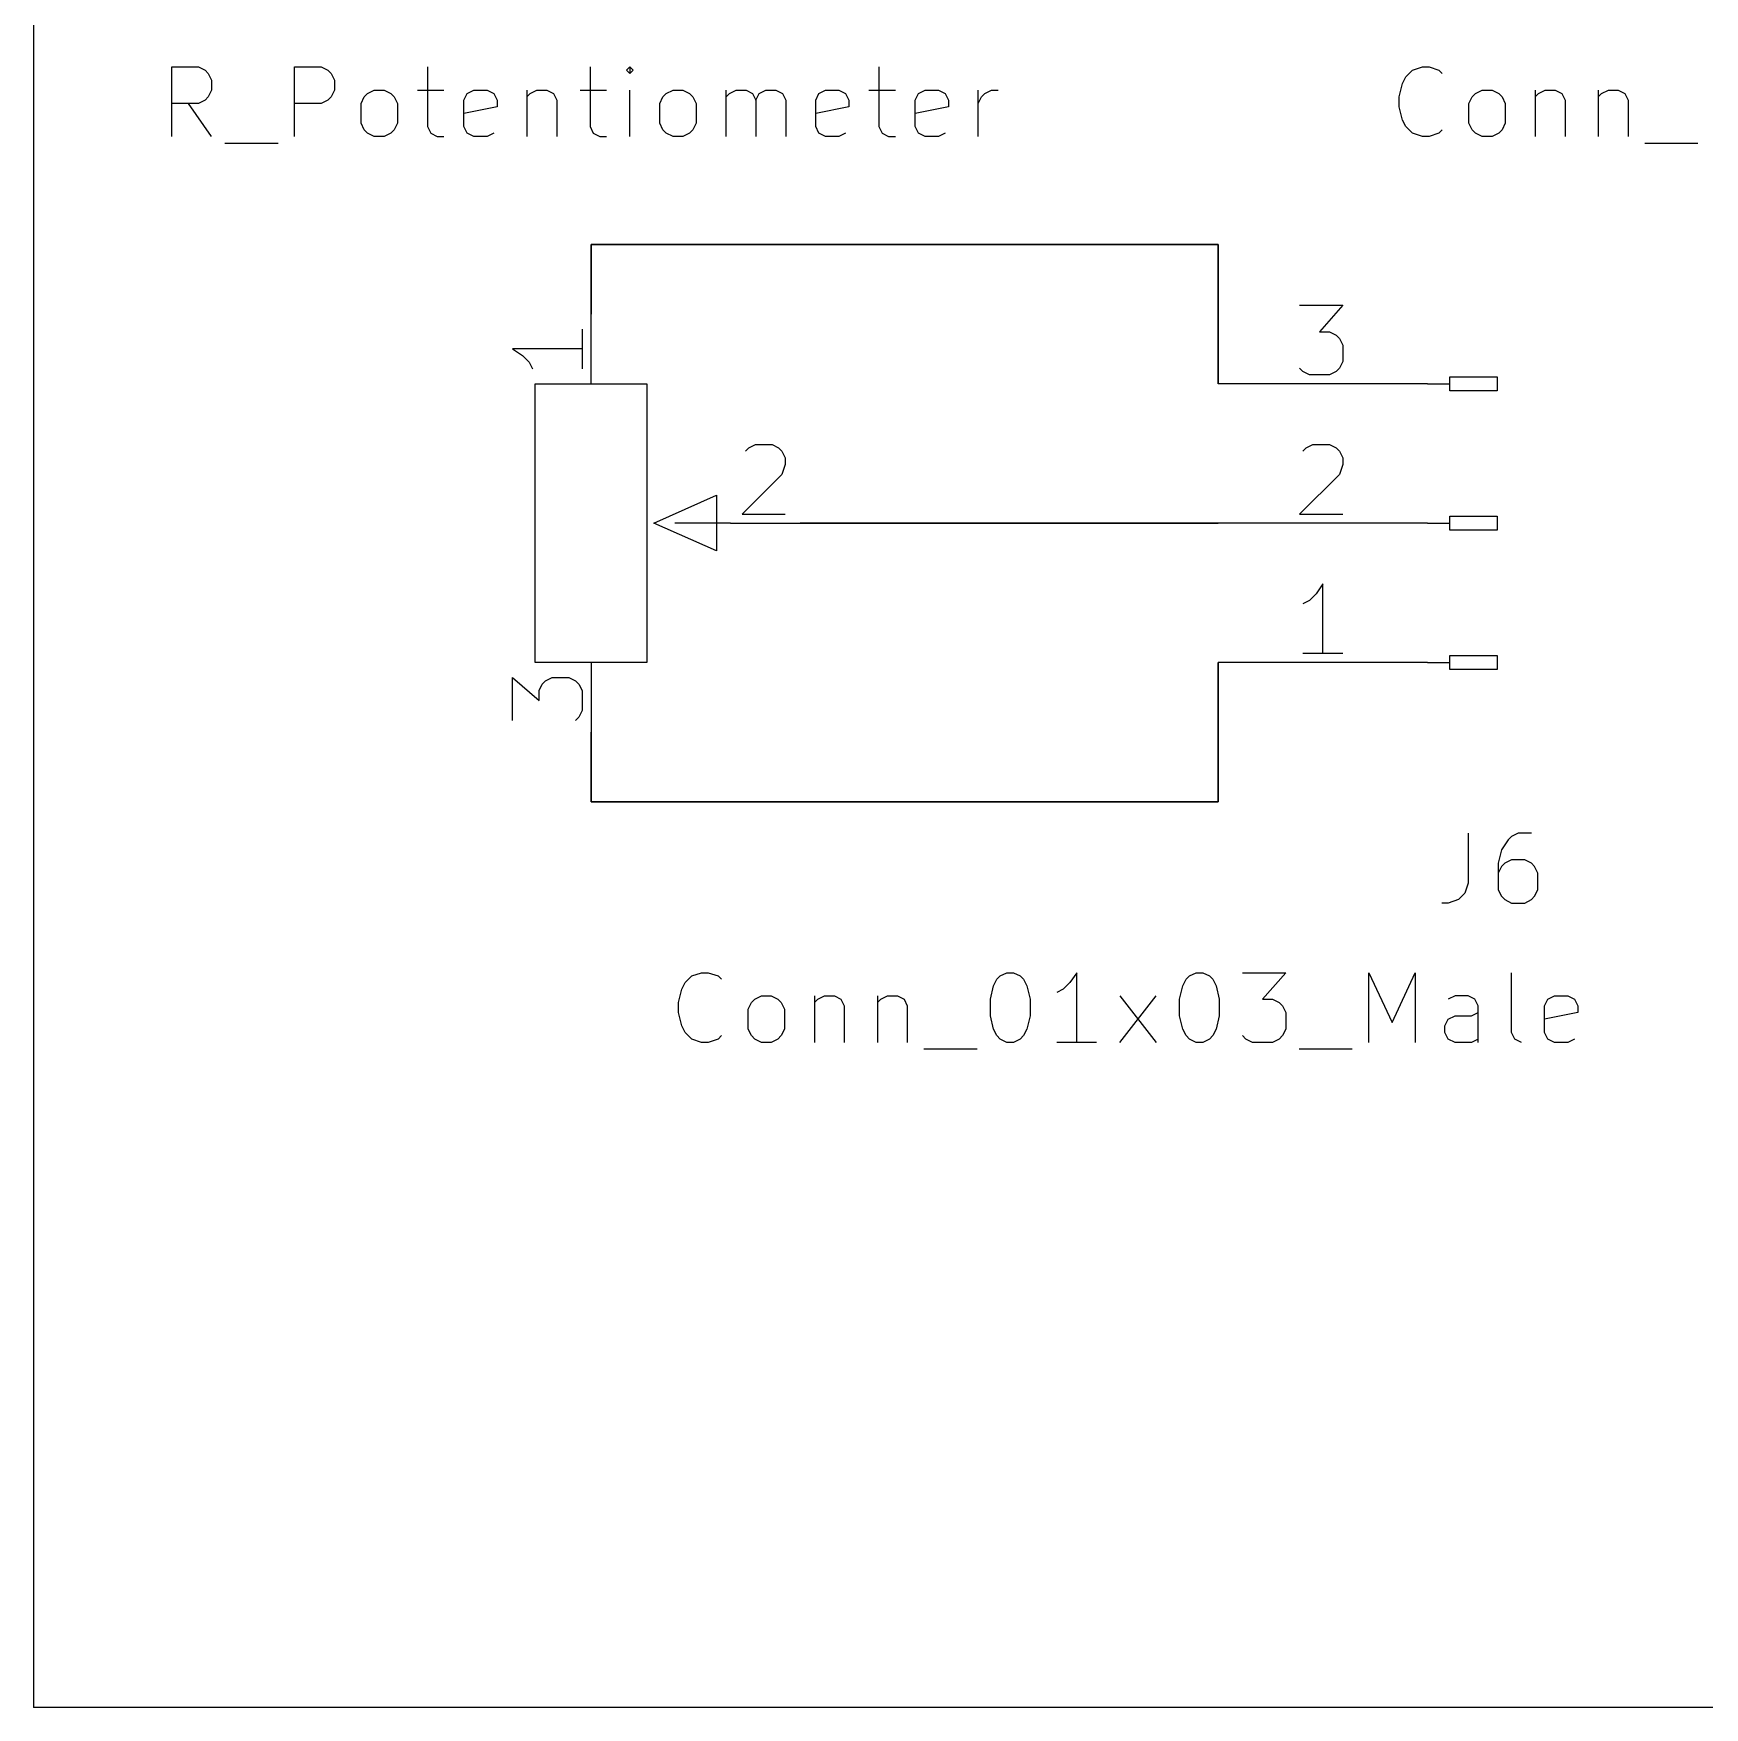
# Model space of a CAD drawing. Extents: x -4.8 to 16.7, y -9.4 to 5.7.
# Drawn here: x -4.756 to -2.059, y -7.928 to -5.225 of the extents above; entities that cross this region are included whole.
import ezdxf

# ---------------------------------------------------------------- set-up
doc = ezdxf.new("R2010")
doc.units = 0
doc.header["$MEASUREMENT"] = 0
for name, color, linetype in [('BLUE3', 171, 'CONTINUOUS'), ('CYAN2', 4, 'CONTINUOUS'), ('RED2', 1, 'CONTINUOUS'), ('RED3', 11, 'CONTINUOUS')]:
    doc.layers.add(name, color=color, linetype=linetype)
doc.layers.add('GREEN3', color=91, linetype='CONTINUOUS', lineweight=30)

msp = doc.modelspace()

# ---------------------------------------------------------------- linework, layer by layer
at = {"layer": 'BLUE3'}
for p in [(-4.7563, -2.5285), (0.5312, -7.9285)]:
    msp.add_line(p, (-4.7563, -7.9285), dxfattribs=at)
at = {"layer": 'CYAN2', "linetype": 'Continuous'}
for p, q in [((-4.5329, -5.3919), (-4.5329, -5.2794)), ((-4.5329, -5.2794), (-4.4901, -5.2794)), ((-4.5329, -5.3919), (-4.5329, -5.2794)), ((-4.5329, -5.2794), (-4.4901, -5.2794)), ((-4.4901, -5.2794), (-4.4793, -5.2847)), ((-4.4901, -5.2794), (-4.4793, -5.2847)), ((-4.4793, -5.2847), (-4.4741, -5.2901)), ((-4.4793, -5.2847), (-4.4741, -5.2901)), ((-4.4741, -5.2901), (-4.4687, -5.3008)), ((-4.4741, -5.2901), (-4.4687, -5.3008)), ((-4.3349, -5.3919), (-4.3349, -5.2794)), ((-4.3349, -5.2794), (-4.2919, -5.2794)), ((-4.3349, -5.3919), (-4.3349, -5.2794)), ((-4.3349, -5.2794), (-4.2919, -5.2794)), ((-4.2919, -5.2794), (-4.2811, -5.2847)), ((-4.2919, -5.2794), (-4.2811, -5.2847)), ((-4.2811, -5.2847), (-4.2759, -5.2901)), ((-4.2811, -5.2847), (-4.2759, -5.2901)), ((-4.2759, -5.2901), (-4.2705, -5.3008)), ((-4.2759, -5.2901), (-4.2705, -5.3008)), ((-4.1204, -5.2794), (-4.1204, -5.3758)), ((-4.1204, -5.2794), (-4.1204, -5.3758)), ((-3.8579, -5.2794), (-3.8579, -5.3758)), ((-3.8579, -5.2794), (-3.8579, -5.3758)), ((-3.7937, -5.2794), (-3.7991, -5.2847)), ((-3.7937, -5.2794), (-3.7991, -5.2847)), ((-3.7991, -5.2847), (-3.7937, -5.2901)), ((-3.7991, -5.2847), (-3.7937, -5.2901)), ((-3.7883, -5.2847), (-3.7937, -5.2794)), ((-3.7937, -5.2794), (-3.7937, -5.2901)), ((-3.7883, -5.2847), (-3.7937, -5.2794)), ((-3.7937, -5.2794), (-3.7937, -5.2901)), ((-3.7937, -5.2901), (-3.7883, -5.2847)), ((-3.7937, -5.2901), (-3.7883, -5.2847)), ((-3.3919, -5.2794), (-3.3919, -5.3758)), ((-3.3919, -5.2794), (-3.3919, -5.3758)), ((-2.5466, -5.3061), (-2.5412, -5.2954)), ((-2.5466, -5.3061), (-2.5412, -5.2954)), ((-2.5412, -5.2954), (-2.5304, -5.2847)), ((-2.5412, -5.2954), (-2.5304, -5.2847)), ((-2.5304, -5.2847), (-2.5144, -5.2794)), ((-2.5304, -5.2847), (-2.5144, -5.2794)), ((-2.5144, -5.2794), (-2.5036, -5.2794)), ((-2.5144, -5.2794), (-2.5036, -5.2794)), ((-2.5036, -5.2794), (-2.4876, -5.2847)), ((-2.5036, -5.2794), (-2.4876, -5.2847)), ((-2.4876, -5.2847), (-2.4822, -5.2901)), ((-2.4876, -5.2847), (-2.4822, -5.2901)), ((-4.4687, -5.3169), (-4.4741, -5.3276)), ((-4.4687, -5.3169), (-4.4741, -5.3276)), ((-4.4687, -5.3008), (-4.4687, -5.3169)), ((-4.4687, -5.3008), (-4.4687, -5.3169)), ((-4.2705, -5.3169), (-4.2759, -5.3276)), ((-4.2705, -5.3169), (-4.2759, -5.3276)), ((-4.2705, -5.3008), (-4.2705, -5.3169)), ((-4.2705, -5.3008), (-4.2705, -5.3169)), ((-4.2224, -5.3276), (-4.217, -5.3222)), ((-4.2224, -5.3276), (-4.217, -5.3222)), ((-4.217, -5.3222), (-4.2062, -5.3169)), ((-4.217, -5.3222), (-4.2062, -5.3169)), ((-4.2062, -5.3169), (-4.1902, -5.3169)), ((-4.2062, -5.3169), (-4.1902, -5.3169)), ((-4.1902, -5.3169), (-4.1794, -5.3222)), ((-4.1902, -5.3169), (-4.1794, -5.3222)), ((-4.1794, -5.3222), (-4.174, -5.3276)), ((-4.1794, -5.3222), (-4.174, -5.3276)), ((-4.1366, -5.3169), (-4.0937, -5.3169)), ((-4.1366, -5.3169), (-4.0937, -5.3169)), ((-4.0615, -5.3329), (-4.0561, -5.3222)), ((-4.0615, -5.3329), (-4.0561, -5.3222)), ((-4.0561, -5.3222), (-4.0455, -5.3169)), ((-4.0561, -5.3222), (-4.0455, -5.3169)), ((-4.0455, -5.3169), (-4.0241, -5.3169)), ((-4.0455, -5.3169), (-4.0241, -5.3169)), ((-4.0241, -5.3169), (-4.0133, -5.3222)), ((-4.0241, -5.3169), (-4.0133, -5.3222)), ((-4.0133, -5.3222), (-4.0079, -5.3329)), ((-4.0133, -5.3222), (-4.0079, -5.3329)), ((-3.9598, -5.3169), (-3.9598, -5.3919)), ((-3.9598, -5.3169), (-3.9598, -5.3919)), ((-3.9598, -5.3276), (-3.9544, -5.3222)), ((-3.9598, -5.3276), (-3.9544, -5.3222)), ((-3.9544, -5.3222), (-3.9436, -5.3169)), ((-3.9544, -5.3222), (-3.9436, -5.3169)), ((-3.9436, -5.3169), (-3.9276, -5.3169)), ((-3.9436, -5.3169), (-3.9276, -5.3169)), ((-3.9276, -5.3169), (-3.9168, -5.3222)), ((-3.9276, -5.3169), (-3.9168, -5.3222)), ((-3.9168, -5.3222), (-3.9116, -5.3329)), ((-3.9168, -5.3222), (-3.9116, -5.3329)), ((-3.8741, -5.3169), (-3.8311, -5.3169)), ((-3.8741, -5.3169), (-3.8311, -5.3169)), ((-3.7937, -5.3919), (-3.7937, -5.3169)), ((-3.7937, -5.3919), (-3.7937, -5.3169)), ((-3.7402, -5.3276), (-3.7348, -5.3222)), ((-3.7402, -5.3276), (-3.7348, -5.3222)), ((-3.7348, -5.3222), (-3.724, -5.3169)), ((-3.7348, -5.3222), (-3.724, -5.3169)), ((-3.724, -5.3169), (-3.708, -5.3169)), ((-3.724, -5.3169), (-3.708, -5.3169)), ((-3.708, -5.3169), (-3.6972, -5.3222)), ((-3.708, -5.3169), (-3.6972, -5.3222)), ((-3.6972, -5.3222), (-3.6918, -5.3276)), ((-3.6972, -5.3222), (-3.6918, -5.3276)), ((-3.6383, -5.3919), (-3.6383, -5.3169)), ((-3.6383, -5.3919), (-3.6383, -5.3169)), ((-3.6383, -5.3276), (-3.6329, -5.3222)), ((-3.6383, -5.3276), (-3.6329, -5.3222)), ((-3.6329, -5.3222), (-3.6223, -5.3169)), ((-3.6329, -5.3222), (-3.6223, -5.3169)), ((-3.6223, -5.3169), (-3.6061, -5.3169)), ((-3.6223, -5.3169), (-3.6061, -5.3169)), ((-3.6061, -5.3169), (-3.5955, -5.3222)), ((-3.6061, -5.3169), (-3.5955, -5.3222)), ((-3.5955, -5.3222), (-3.5901, -5.3329)), ((-3.5955, -5.3222), (-3.5901, -5.3329)), ((-3.5901, -5.3329), (-3.5847, -5.3222)), ((-3.5901, -5.3329), (-3.5847, -5.3222)), ((-3.5847, -5.3222), (-3.5741, -5.3169)), ((-3.5847, -5.3222), (-3.5741, -5.3169)), ((-3.5741, -5.3169), (-3.5579, -5.3169)), ((-3.5741, -5.3169), (-3.5579, -5.3169)), ((-3.5579, -5.3169), (-3.5474, -5.3222)), ((-3.5579, -5.3169), (-3.5474, -5.3222)), ((-3.5474, -5.3222), (-3.542, -5.3329)), ((-3.5474, -5.3222), (-3.542, -5.3329)), ((-3.4936, -5.3329), (-3.4884, -5.3222)), ((-3.4936, -5.3329), (-3.4884, -5.3222)), ((-3.4884, -5.3222), (-3.4776, -5.3169)), ((-3.4884, -5.3222), (-3.4776, -5.3169)), ((-3.4776, -5.3169), (-3.4562, -5.3169)), ((-3.4776, -5.3169), (-3.4562, -5.3169)), ((-3.4562, -5.3169), (-3.4454, -5.3222)), ((-3.4562, -5.3169), (-3.4454, -5.3222)), ((-3.4454, -5.3222), (-3.44, -5.3329)), ((-3.4454, -5.3222), (-3.44, -5.3329)), ((-3.4079, -5.3169), (-3.3651, -5.3169)), ((-3.4079, -5.3169), (-3.3651, -5.3169)), ((-3.3329, -5.3329), (-3.3275, -5.3222)), ((-3.3329, -5.3329), (-3.3275, -5.3222)), ((-3.3275, -5.3222), (-3.317, -5.3169)), ((-3.3275, -5.3222), (-3.317, -5.3169)), ((-3.317, -5.3169), (-3.2954, -5.3169)), ((-3.317, -5.3169), (-3.2954, -5.3169)), ((-3.2954, -5.3169), (-3.2848, -5.3222)), ((-3.2954, -5.3169), (-3.2848, -5.3222)), ((-3.2848, -5.3222), (-3.2794, -5.3329)), ((-3.2848, -5.3222), (-3.2794, -5.3329)), ((-3.2312, -5.3919), (-3.2312, -5.3169)), ((-3.2312, -5.3919), (-3.2312, -5.3169)), ((-3.2258, -5.3276), (-3.2204, -5.3222)), ((-3.2258, -5.3276), (-3.2204, -5.3222)), ((-3.2204, -5.3222), (-3.2099, -5.3169)), ((-3.2204, -5.3222), (-3.2099, -5.3169)), ((-3.2099, -5.3169), (-3.1991, -5.3169)), ((-3.2099, -5.3169), (-3.1991, -5.3169)), ((-2.5517, -5.3276), (-2.5466, -5.3061)), ((-2.5517, -5.3276), (-2.5466, -5.3061)), ((-2.4341, -5.3276), (-2.4287, -5.3222)), ((-2.4341, -5.3276), (-2.4287, -5.3222)), ((-2.4287, -5.3222), (-2.4179, -5.3169)), ((-2.4287, -5.3222), (-2.4179, -5.3169)), ((-2.4179, -5.3169), (-2.4019, -5.3169)), ((-2.4179, -5.3169), (-2.4019, -5.3169)), ((-2.4019, -5.3169), (-2.3911, -5.3222)), ((-2.4019, -5.3169), (-2.3911, -5.3222)), ((-2.3911, -5.3222), (-2.3857, -5.3276)), ((-2.3911, -5.3222), (-2.3857, -5.3276)), ((-2.3321, -5.3169), (-2.3321, -5.3919)), ((-2.3321, -5.3169), (-2.3321, -5.3919)), ((-2.3321, -5.3276), (-2.3267, -5.3222)), ((-2.3321, -5.3276), (-2.3267, -5.3222)), ((-2.3267, -5.3222), (-2.3162, -5.3169)), ((-2.3267, -5.3222), (-2.3162, -5.3169)), ((-2.3162, -5.3169), (-2.3, -5.3169)), ((-2.3162, -5.3169), (-2.3, -5.3169)), ((-2.3, -5.3169), (-2.2894, -5.3222)), ((-2.3, -5.3169), (-2.2894, -5.3222)), ((-2.2894, -5.3222), (-2.284, -5.3329)), ((-2.2894, -5.3222), (-2.284, -5.3329)), ((-2.2304, -5.3169), (-2.2304, -5.3919)), ((-2.2304, -5.3169), (-2.2304, -5.3919)), ((-2.2304, -5.3276), (-2.225, -5.3222)), ((-2.2304, -5.3276), (-2.225, -5.3222)), ((-2.225, -5.3222), (-2.2142, -5.3169)), ((-2.225, -5.3222), (-2.2142, -5.3169)), ((-2.2142, -5.3169), (-2.1983, -5.3169)), ((-2.2142, -5.3169), (-2.1983, -5.3169)), ((-2.1983, -5.3169), (-2.1875, -5.3222)), ((-2.1983, -5.3169), (-2.1875, -5.3222)), ((-2.1875, -5.3222), (-2.1823, -5.3329)), ((-2.1875, -5.3222), (-2.1823, -5.3329)), ((-4.4901, -5.3383), (-4.5329, -5.3383)), ((-4.4901, -5.3383), (-4.5329, -5.3383)), ((-4.4687, -5.3919), (-4.5061, -5.3383)), ((-4.4687, -5.3919), (-4.5061, -5.3383)), ((-4.4793, -5.3329), (-4.4901, -5.3383)), ((-4.4793, -5.3329), (-4.4901, -5.3383)), ((-4.4741, -5.3276), (-4.4793, -5.3329)), ((-4.4741, -5.3276), (-4.4793, -5.3329)), ((-4.2919, -5.3383), (-4.3349, -5.3383)), ((-4.2919, -5.3383), (-4.3349, -5.3383)), ((-4.2811, -5.3329), (-4.2919, -5.3383)), ((-4.2811, -5.3329), (-4.2919, -5.3383)), ((-4.2759, -5.3276), (-4.2811, -5.3329)), ((-4.2759, -5.3276), (-4.2811, -5.3329)), ((-4.2275, -5.3383), (-4.2224, -5.3276)), ((-4.2275, -5.3383), (-4.2224, -5.3276)), ((-4.2275, -5.3704), (-4.2275, -5.3383)), ((-4.2275, -5.3704), (-4.2275, -5.3383)), ((-4.174, -5.3276), (-4.1686, -5.3383)), ((-4.174, -5.3276), (-4.1686, -5.3383)), ((-4.1686, -5.3383), (-4.1686, -5.3704)), ((-4.1686, -5.3383), (-4.1686, -5.3704)), ((-4.0615, -5.3758), (-4.0615, -5.3329)), ((-4.0615, -5.3758), (-4.0615, -5.3329)), ((-4.0079, -5.3437), (-4.0615, -5.3543)), ((-4.0079, -5.3437), (-4.0615, -5.3543)), ((-4.0079, -5.3329), (-4.0079, -5.3437)), ((-4.0079, -5.3329), (-4.0079, -5.3437)), ((-3.9116, -5.3329), (-3.9116, -5.3919)), ((-3.9116, -5.3329), (-3.9116, -5.3919)), ((-3.7454, -5.3383), (-3.7402, -5.3276)), ((-3.7454, -5.3383), (-3.7402, -5.3276)), ((-3.7454, -5.3704), (-3.7454, -5.3383)), ((-3.7454, -5.3704), (-3.7454, -5.3383)), ((-3.6918, -5.3276), (-3.6866, -5.3383)), ((-3.6918, -5.3276), (-3.6866, -5.3383)), ((-3.6866, -5.3383), (-3.6866, -5.3704)), ((-3.6866, -5.3383), (-3.6866, -5.3704)), ((-3.5901, -5.3329), (-3.5901, -5.3919)), ((-3.5901, -5.3329), (-3.5901, -5.3919)), ((-3.542, -5.3329), (-3.542, -5.3919)), ((-3.542, -5.3329), (-3.542, -5.3919)), ((-3.4936, -5.3758), (-3.4936, -5.3329)), ((-3.4936, -5.3758), (-3.4936, -5.3329)), ((-3.44, -5.3437), (-3.4936, -5.3543)), ((-3.44, -5.3437), (-3.4936, -5.3543)), ((-3.44, -5.3329), (-3.44, -5.3437)), ((-3.44, -5.3329), (-3.44, -5.3437)), ((-3.3329, -5.3758), (-3.3329, -5.3329)), ((-3.3329, -5.3758), (-3.3329, -5.3329)), ((-3.2794, -5.3437), (-3.3329, -5.3543)), ((-3.2794, -5.3437), (-3.3329, -5.3543)), ((-3.2794, -5.3329), (-3.2794, -5.3437)), ((-3.2794, -5.3329), (-3.2794, -5.3437)), ((-3.2312, -5.3383), (-3.2258, -5.3276)), ((-3.2312, -5.3383), (-3.2258, -5.3276)), ((-2.5517, -5.3437), (-2.5517, -5.3276)), ((-2.5517, -5.3437), (-2.5517, -5.3276)), ((-2.5466, -5.3651), (-2.5517, -5.3437)), ((-2.5466, -5.3651), (-2.5517, -5.3437)), ((-2.4392, -5.3383), (-2.4341, -5.3276)), ((-2.4392, -5.3383), (-2.4341, -5.3276)), ((-2.4392, -5.3704), (-2.4392, -5.3383)), ((-2.4392, -5.3704), (-2.4392, -5.3383)), ((-2.3857, -5.3276), (-2.3805, -5.3383)), ((-2.3857, -5.3276), (-2.3805, -5.3383)), ((-2.3805, -5.3383), (-2.3805, -5.3704)), ((-2.3805, -5.3383), (-2.3805, -5.3704)), ((-2.284, -5.3329), (-2.284, -5.3919)), ((-2.284, -5.3329), (-2.284, -5.3919)), ((-2.1823, -5.3329), (-2.1823, -5.3919)), ((-2.1823, -5.3329), (-2.1823, -5.3919)), ((-4.2224, -5.3811), (-4.2275, -5.3704)), ((-4.2224, -5.3811), (-4.2275, -5.3704)), ((-4.1686, -5.3704), (-4.174, -5.3811)), ((-4.1686, -5.3704), (-4.174, -5.3811)), ((-4.1204, -5.3758), (-4.115, -5.3865)), ((-4.1204, -5.3758), (-4.115, -5.3865)), ((-4.0561, -5.3865), (-4.0615, -5.3758)), ((-4.0561, -5.3865), (-4.0615, -5.3758)), ((-3.8579, -5.3758), (-3.8527, -5.3865)), ((-3.8579, -5.3758), (-3.8527, -5.3865)), ((-3.7402, -5.3811), (-3.7454, -5.3704)), ((-3.7402, -5.3811), (-3.7454, -5.3704)), ((-3.6866, -5.3704), (-3.6918, -5.3811)), ((-3.6866, -5.3704), (-3.6918, -5.3811)), ((-3.4884, -5.3865), (-3.4936, -5.3758)), ((-3.4884, -5.3865), (-3.4936, -5.3758)), ((-3.3919, -5.3758), (-3.3865, -5.3865)), ((-3.3919, -5.3758), (-3.3865, -5.3865)), ((-3.3275, -5.3865), (-3.3329, -5.3758)), ((-3.3275, -5.3865), (-3.3329, -5.3758)), ((-2.5412, -5.3758), (-2.5466, -5.3651)), ((-2.5412, -5.3758), (-2.5466, -5.3651)), ((-2.5304, -5.3865), (-2.5412, -5.3758)), ((-2.5304, -5.3865), (-2.5412, -5.3758)), ((-2.4341, -5.3811), (-2.4392, -5.3704)), ((-2.4341, -5.3811), (-2.4392, -5.3704)), ((-2.3805, -5.3704), (-2.3857, -5.3811)), ((-2.3805, -5.3704), (-2.3857, -5.3811)), ((-4.4474, -5.4026), (-4.3616, -5.4026)), ((-4.4474, -5.4026), (-4.3616, -5.4026)), ((-4.217, -5.3865), (-4.2224, -5.3811)), ((-4.217, -5.3865), (-4.2224, -5.3811)), ((-4.2062, -5.3919), (-4.217, -5.3865)), ((-4.2062, -5.3919), (-4.217, -5.3865)), ((-4.1902, -5.3919), (-4.2062, -5.3919)), ((-4.1902, -5.3919), (-4.2062, -5.3919)), ((-4.1794, -5.3865), (-4.1902, -5.3919)), ((-4.1794, -5.3865), (-4.1902, -5.3919)), ((-4.174, -5.3811), (-4.1794, -5.3865)), ((-4.174, -5.3811), (-4.1794, -5.3865)), ((-4.115, -5.3865), (-4.1045, -5.3919)), ((-4.115, -5.3865), (-4.1045, -5.3919)), ((-4.1045, -5.3919), (-4.0937, -5.3919)), ((-4.1045, -5.3919), (-4.0937, -5.3919)), ((-4.0455, -5.3919), (-4.0561, -5.3865)), ((-4.0455, -5.3919), (-4.0561, -5.3865)), ((-4.0241, -5.3919), (-4.0455, -5.3919)), ((-4.0241, -5.3919), (-4.0455, -5.3919)), ((-4.0133, -5.3865), (-4.0241, -5.3919)), ((-4.0133, -5.3865), (-4.0241, -5.3919)), ((-3.8527, -5.3865), (-3.8419, -5.3919)), ((-3.8527, -5.3865), (-3.8419, -5.3919)), ((-3.8419, -5.3919), (-3.8311, -5.3919)), ((-3.8419, -5.3919), (-3.8311, -5.3919)), ((-3.7348, -5.3865), (-3.7402, -5.3811)), ((-3.7348, -5.3865), (-3.7402, -5.3811)), ((-3.724, -5.3919), (-3.7348, -5.3865)), ((-3.724, -5.3919), (-3.7348, -5.3865)), ((-3.708, -5.3919), (-3.724, -5.3919)), ((-3.708, -5.3919), (-3.724, -5.3919)), ((-3.6972, -5.3865), (-3.708, -5.3919)), ((-3.6972, -5.3865), (-3.708, -5.3919)), ((-3.6918, -5.3811), (-3.6972, -5.3865)), ((-3.6918, -5.3811), (-3.6972, -5.3865)), ((-3.4776, -5.3919), (-3.4884, -5.3865)), ((-3.4776, -5.3919), (-3.4884, -5.3865)), ((-3.4562, -5.3919), (-3.4776, -5.3919)), ((-3.4562, -5.3919), (-3.4776, -5.3919)), ((-3.4454, -5.3865), (-3.4562, -5.3919)), ((-3.4454, -5.3865), (-3.4562, -5.3919)), ((-3.3865, -5.3865), (-3.3759, -5.3919)), ((-3.3865, -5.3865), (-3.3759, -5.3919)), ((-3.3759, -5.3919), (-3.3651, -5.3919)), ((-3.3759, -5.3919), (-3.3651, -5.3919)), ((-3.317, -5.3919), (-3.3275, -5.3865)), ((-3.317, -5.3919), (-3.3275, -5.3865)), ((-3.2954, -5.3919), (-3.317, -5.3919)), ((-3.2954, -5.3919), (-3.317, -5.3919)), ((-3.2848, -5.3865), (-3.2954, -5.3919)), ((-3.2848, -5.3865), (-3.2954, -5.3919)), ((-2.5144, -5.3919), (-2.5304, -5.3865)), ((-2.5144, -5.3919), (-2.5304, -5.3865)), ((-2.5036, -5.3919), (-2.5144, -5.3919)), ((-2.5036, -5.3919), (-2.5144, -5.3919)), ((-2.4876, -5.3865), (-2.5036, -5.3919)), ((-2.4876, -5.3865), (-2.5036, -5.3919)), ((-2.4822, -5.3811), (-2.4876, -5.3865)), ((-2.4822, -5.3811), (-2.4876, -5.3865)), ((-2.4287, -5.3865), (-2.4341, -5.3811)), ((-2.4287, -5.3865), (-2.4341, -5.3811)), ((-2.4179, -5.3919), (-2.4287, -5.3865)), ((-2.4179, -5.3919), (-2.4287, -5.3865)), ((-2.4019, -5.3919), (-2.4179, -5.3919)), ((-2.4019, -5.3919), (-2.4179, -5.3919)), ((-2.3911, -5.3865), (-2.4019, -5.3919)), ((-2.3911, -5.3865), (-2.4019, -5.3919)), ((-2.3857, -5.3811), (-2.3911, -5.3865)), ((-2.3857, -5.3811), (-2.3911, -5.3865)), ((-2.1555, -5.4026), (-2.0698, -5.4026)), ((-2.1555, -5.4026), (-2.0698, -5.4026)), ((-2.4404, -6.5169), (-2.4404, -6.5972)), ((-2.4404, -6.5169), (-2.4404, -6.5972)), ((-2.376, -6.5276), (-2.3868, -6.5436)), ((-2.376, -6.5276), (-2.3868, -6.5436)), ((-2.3706, -6.5222), (-2.376, -6.5276)), ((-2.3706, -6.5222), (-2.376, -6.5276)), ((-2.36, -6.5169), (-2.3706, -6.5222)), ((-2.36, -6.5169), (-2.3706, -6.5222)), ((-2.3384, -6.5169), (-2.36, -6.5169)), ((-2.3384, -6.5169), (-2.36, -6.5169)), ((-2.3868, -6.5436), (-2.3922, -6.5651)), ((-2.3868, -6.5436), (-2.3922, -6.5651)), ((-2.3922, -6.5651), (-2.3922, -6.6079)), ((-2.3922, -6.5651), (-2.3922, -6.6079)), ((-2.3814, -6.5651), (-2.3868, -6.5704)), ((-2.3814, -6.5651), (-2.3868, -6.5704)), ((-2.3706, -6.5597), (-2.3814, -6.5651)), ((-2.3706, -6.5597), (-2.3814, -6.5651)), ((-2.3492, -6.5597), (-2.3706, -6.5597)), ((-2.3492, -6.5597), (-2.3706, -6.5597)), ((-2.3384, -6.5651), (-2.3492, -6.5597)), ((-2.3384, -6.5651), (-2.3492, -6.5597)), ((-2.3333, -6.5704), (-2.3384, -6.5651)), ((-2.3333, -6.5704), (-2.3384, -6.5651)), ((-2.3868, -6.5704), (-2.3922, -6.5812)), ((-2.3868, -6.5704), (-2.3922, -6.5812)), ((-2.3279, -6.5812), (-2.3333, -6.5704)), ((-2.3279, -6.5812), (-2.3333, -6.5704)), ((-2.3279, -6.6079), (-2.3279, -6.5812)), ((-2.3279, -6.6079), (-2.3279, -6.5812)), ((-2.4458, -6.6133), (-2.4563, -6.624)), ((-2.4458, -6.6133), (-2.4563, -6.624)), ((-2.4404, -6.5972), (-2.4458, -6.6133)), ((-2.4404, -6.5972), (-2.4458, -6.6133)), ((-2.3922, -6.6079), (-2.3868, -6.6186)), ((-2.3922, -6.6079), (-2.3868, -6.6186)), ((-2.3868, -6.6186), (-2.3814, -6.624)), ((-2.3868, -6.6186), (-2.3814, -6.624)), ((-2.3384, -6.624), (-2.3333, -6.6186)), ((-2.3384, -6.624), (-2.3333, -6.6186)), ((-2.3333, -6.6186), (-2.3279, -6.6079)), ((-2.3333, -6.6186), (-2.3279, -6.6079)), ((-2.4725, -6.6294), (-2.4831, -6.6294)), ((-2.4725, -6.6294), (-2.4831, -6.6294)), ((-2.4563, -6.624), (-2.4725, -6.6294)), ((-2.4563, -6.624), (-2.4725, -6.6294)), ((-2.3814, -6.624), (-2.3706, -6.6294)), ((-2.3814, -6.624), (-2.3706, -6.6294)), ((-2.3706, -6.6294), (-2.3492, -6.6294)), ((-2.3706, -6.6294), (-2.3492, -6.6294)), ((-2.3492, -6.6294), (-2.3384, -6.624)), ((-2.3492, -6.6294), (-2.3384, -6.624)), ((-3.7046, -6.7579), (-3.6938, -6.7472)), ((-3.7046, -6.7579), (-3.6938, -6.7472)), ((-3.6938, -6.7472), (-3.6779, -6.7419)), ((-3.6938, -6.7472), (-3.6779, -6.7419)), ((-3.6779, -6.7419), (-3.6671, -6.7419)), ((-3.6779, -6.7419), (-3.6671, -6.7419)), ((-3.6671, -6.7419), (-3.6511, -6.7472)), ((-3.6671, -6.7419), (-3.6511, -6.7472)), ((-3.6511, -6.7472), (-3.6457, -6.7526)), ((-3.6511, -6.7472), (-3.6457, -6.7526)), ((-3.2065, -6.7633), (-3.2011, -6.7526)), ((-3.2065, -6.7633), (-3.2011, -6.7526)), ((-3.2011, -6.7526), (-3.1957, -6.7472)), ((-3.2011, -6.7526), (-3.1957, -6.7472)), ((-3.1957, -6.7472), (-3.1849, -6.7419)), ((-3.1957, -6.7472), (-3.1849, -6.7419)), ((-3.1849, -6.7419), (-3.1743, -6.7419)), ((-3.1849, -6.7419), (-3.1743, -6.7419)), ((-3.1743, -6.7419), (-3.1635, -6.7472)), ((-3.1743, -6.7419), (-3.1635, -6.7472)), ((-3.1635, -6.7472), (-3.1581, -6.7526)), ((-3.1635, -6.7472), (-3.1581, -6.7526)), ((-3.1581, -6.7526), (-3.1529, -6.7633)), ((-3.1581, -6.7526), (-3.1529, -6.7633)), ((-3.0724, -6.7419), (-3.0832, -6.7579)), ((-3.0724, -6.7419), (-3.0832, -6.7579)), ((-3.0724, -6.8544), (-3.0724, -6.7419)), ((-3.0724, -6.8544), (-3.0724, -6.7419)), ((-2.9009, -6.7633), (-2.8958, -6.7526)), ((-2.9009, -6.7633), (-2.8958, -6.7526)), ((-2.8958, -6.7526), (-2.8904, -6.7472)), ((-2.8958, -6.7526), (-2.8904, -6.7472)), ((-2.8904, -6.7472), (-2.8796, -6.7419)), ((-2.8904, -6.7472), (-2.8796, -6.7419)), ((-2.8796, -6.7419), (-2.869, -6.7419)), ((-2.8796, -6.7419), (-2.869, -6.7419)), ((-2.869, -6.7419), (-2.8582, -6.7472)), ((-2.869, -6.7419), (-2.8582, -6.7472)), ((-2.8582, -6.7472), (-2.8528, -6.7526)), ((-2.8582, -6.7472), (-2.8528, -6.7526)), ((-2.8528, -6.7526), (-2.8474, -6.7633)), ((-2.8528, -6.7526), (-2.8474, -6.7633)), ((-2.8046, -6.7419), (-2.7349, -6.7419)), ((-2.8046, -6.7419), (-2.7349, -6.7419)), ((-2.7349, -6.7419), (-2.7725, -6.7847)), ((-2.7349, -6.7419), (-2.7725, -6.7847)), ((-2.601, -6.8544), (-2.601, -6.7419)), ((-2.601, -6.7419), (-2.5634, -6.8222)), ((-2.601, -6.8544), (-2.601, -6.7419)), ((-2.601, -6.7419), (-2.5634, -6.8222)), ((-2.5634, -6.8222), (-2.5261, -6.7419)), ((-2.5634, -6.8222), (-2.5261, -6.7419)), ((-2.5261, -6.7419), (-2.5261, -6.8544)), ((-2.5261, -6.7419), (-2.5261, -6.8544)), ((-2.3706, -6.8383), (-2.3706, -6.7419)), ((-2.3706, -6.8383), (-2.3706, -6.7419)), ((-3.7154, -6.7901), (-3.71, -6.7686)), ((-3.7154, -6.7901), (-3.71, -6.7686)), ((-3.71, -6.7686), (-3.7046, -6.7579)), ((-3.71, -6.7686), (-3.7046, -6.7579)), ((-3.5975, -6.7901), (-3.5921, -6.7847)), ((-3.5975, -6.7901), (-3.5921, -6.7847)), ((-3.5921, -6.7847), (-3.5813, -6.7794)), ((-3.5921, -6.7847), (-3.5813, -6.7794)), ((-3.5813, -6.7794), (-3.5654, -6.7794)), ((-3.5813, -6.7794), (-3.5654, -6.7794)), ((-3.5654, -6.7794), (-3.5546, -6.7847)), ((-3.5654, -6.7794), (-3.5546, -6.7847)), ((-3.5546, -6.7847), (-3.5492, -6.7901)), ((-3.5546, -6.7847), (-3.5492, -6.7901)), ((-3.4956, -6.7794), (-3.4956, -6.8544)), ((-3.4956, -6.7794), (-3.4956, -6.8544)), ((-3.4956, -6.7901), (-3.4904, -6.7847)), ((-3.4956, -6.7901), (-3.4904, -6.7847)), ((-3.4904, -6.7847), (-3.4796, -6.7794)), ((-3.4904, -6.7847), (-3.4796, -6.7794)), ((-3.4796, -6.7794), (-3.4634, -6.7794)), ((-3.4796, -6.7794), (-3.4634, -6.7794)), ((-3.4634, -6.7794), (-3.4529, -6.7847)), ((-3.4634, -6.7794), (-3.4529, -6.7847)), ((-3.4529, -6.7847), (-3.4475, -6.7954)), ((-3.4529, -6.7847), (-3.4475, -6.7954)), ((-3.3939, -6.7794), (-3.3939, -6.8544)), ((-3.3939, -6.7794), (-3.3939, -6.8544)), ((-3.3939, -6.7901), (-3.3885, -6.7847)), ((-3.3939, -6.7901), (-3.3885, -6.7847)), ((-3.3885, -6.7847), (-3.3779, -6.7794)), ((-3.3885, -6.7847), (-3.3779, -6.7794)), ((-3.3779, -6.7794), (-3.3617, -6.7794)), ((-3.3779, -6.7794), (-3.3617, -6.7794)), ((-3.3617, -6.7794), (-3.3509, -6.7847)), ((-3.3617, -6.7794), (-3.3509, -6.7847)), ((-3.3509, -6.7847), (-3.3458, -6.7954)), ((-3.3509, -6.7847), (-3.3458, -6.7954)), ((-3.2117, -6.7847), (-3.2065, -6.7633)), ((-3.2117, -6.7847), (-3.2065, -6.7633)), ((-3.2117, -6.8115), (-3.2117, -6.7847)), ((-3.2117, -6.8115), (-3.2117, -6.7847)), ((-3.1529, -6.7633), (-3.1475, -6.7847)), ((-3.1529, -6.7633), (-3.1475, -6.7847)), ((-3.1475, -6.7847), (-3.1475, -6.8115)), ((-3.1475, -6.7847), (-3.1475, -6.8115)), ((-3.094, -6.7686), (-3.1046, -6.774)), ((-3.094, -6.7686), (-3.1046, -6.774)), ((-3.0832, -6.7579), (-3.094, -6.7686)), ((-3.0832, -6.7579), (-3.094, -6.7686)), ((-3.0029, -6.8544), (-2.9439, -6.7794)), ((-3.0029, -6.7794), (-2.9439, -6.8544)), ((-3.0029, -6.8544), (-2.9439, -6.7794)), ((-3.0029, -6.7794), (-2.9439, -6.8544)), ((-2.9063, -6.7847), (-2.9009, -6.7633)), ((-2.9063, -6.7847), (-2.9009, -6.7633)), ((-2.9063, -6.8115), (-2.9063, -6.7847)), ((-2.9063, -6.8115), (-2.9063, -6.7847)), ((-2.8474, -6.7633), (-2.8422, -6.7847)), ((-2.8474, -6.7633), (-2.8422, -6.7847)), ((-2.8422, -6.7847), (-2.8422, -6.8115)), ((-2.8422, -6.7847), (-2.8422, -6.8115)), ((-2.7725, -6.7847), (-2.7565, -6.7847)), ((-2.7725, -6.7847), (-2.7565, -6.7847)), ((-2.7565, -6.7847), (-2.7457, -6.7901)), ((-2.7565, -6.7847), (-2.7457, -6.7901)), ((-2.4617, -6.7794), (-2.4725, -6.7847)), ((-2.4617, -6.7794), (-2.4725, -6.7847)), ((-2.4404, -6.7794), (-2.4617, -6.7794)), ((-2.4404, -6.7794), (-2.4617, -6.7794)), ((-2.4296, -6.7847), (-2.4404, -6.7794)), ((-2.4296, -6.7847), (-2.4404, -6.7794)), ((-2.4242, -6.7954), (-2.4296, -6.7847)), ((-2.4242, -6.7954), (-2.4296, -6.7847)), ((-2.3171, -6.7954), (-2.3117, -6.7847)), ((-2.3171, -6.7954), (-2.3117, -6.7847)), ((-2.3117, -6.7847), (-2.3011, -6.7794)), ((-2.3117, -6.7847), (-2.3011, -6.7794)), ((-2.3011, -6.7794), (-2.2797, -6.7794)), ((-2.3011, -6.7794), (-2.2797, -6.7794)), ((-2.2797, -6.7794), (-2.2689, -6.7847)), ((-2.2797, -6.7794), (-2.2689, -6.7847)), ((-2.2689, -6.7847), (-2.2635, -6.7954)), ((-2.2689, -6.7847), (-2.2635, -6.7954)), ((-3.7154, -6.8062), (-3.7154, -6.7901)), ((-3.7154, -6.8062), (-3.7154, -6.7901)), ((-3.71, -6.8276), (-3.7154, -6.8062)), ((-3.71, -6.8276), (-3.7154, -6.8062)), ((-3.6029, -6.8008), (-3.5975, -6.7901)), ((-3.6029, -6.8008), (-3.5975, -6.7901)), ((-3.6029, -6.8329), (-3.6029, -6.8008)), ((-3.6029, -6.8329), (-3.6029, -6.8008)), ((-3.5492, -6.7901), (-3.544, -6.8008)), ((-3.5492, -6.7901), (-3.544, -6.8008)), ((-3.544, -6.8008), (-3.544, -6.8329)), ((-3.544, -6.8008), (-3.544, -6.8329)), ((-3.4475, -6.7954), (-3.4475, -6.8544)), ((-3.4475, -6.7954), (-3.4475, -6.8544)), ((-3.3458, -6.7954), (-3.3458, -6.8544)), ((-3.3458, -6.7954), (-3.3458, -6.8544)), ((-3.2065, -6.8329), (-3.2117, -6.8115)), ((-3.2065, -6.8329), (-3.2117, -6.8115)), ((-3.1475, -6.8115), (-3.1529, -6.8329)), ((-3.1475, -6.8115), (-3.1529, -6.8329)), ((-2.9009, -6.8329), (-2.9063, -6.8115)), ((-2.9009, -6.8329), (-2.9063, -6.8115)), ((-2.8422, -6.8115), (-2.8474, -6.8329)), ((-2.8422, -6.8115), (-2.8474, -6.8329)), ((-2.7457, -6.7901), (-2.7403, -6.7954)), ((-2.7457, -6.7901), (-2.7403, -6.7954)), ((-2.7403, -6.7954), (-2.7349, -6.8062)), ((-2.7403, -6.7954), (-2.7349, -6.8062)), ((-2.7349, -6.8062), (-2.7349, -6.8329)), ((-2.7349, -6.8062), (-2.7349, -6.8329)), ((-2.4725, -6.8169), (-2.4617, -6.8115)), ((-2.4725, -6.8169), (-2.4617, -6.8115)), ((-2.4617, -6.8115), (-2.435, -6.8115)), ((-2.4617, -6.8115), (-2.435, -6.8115)), ((-2.435, -6.8115), (-2.4242, -6.8062)), ((-2.435, -6.8115), (-2.4242, -6.8062)), ((-2.4242, -6.8544), (-2.4242, -6.7954)), ((-2.4242, -6.8544), (-2.4242, -6.7954)), ((-2.3171, -6.8383), (-2.3171, -6.7954)), ((-2.3171, -6.8383), (-2.3171, -6.7954)), ((-2.2635, -6.8062), (-2.3171, -6.8169)), ((-2.2635, -6.8062), (-2.3171, -6.8169)), ((-2.2635, -6.7954), (-2.2635, -6.8062)), ((-2.2635, -6.7954), (-2.2635, -6.8062)), ((-3.7046, -6.8383), (-3.71, -6.8276)), ((-3.7046, -6.8383), (-3.71, -6.8276)), ((-3.6938, -6.849), (-3.7046, -6.8383)), ((-3.6938, -6.849), (-3.7046, -6.8383)), ((-3.5975, -6.8436), (-3.6029, -6.8329)), ((-3.5975, -6.8436), (-3.6029, -6.8329)), ((-3.544, -6.8329), (-3.5492, -6.8436)), ((-3.544, -6.8329), (-3.5492, -6.8436)), ((-3.2011, -6.8436), (-3.2065, -6.8329)), ((-3.2011, -6.8436), (-3.2065, -6.8329)), ((-3.1529, -6.8329), (-3.1581, -6.8436)), ((-3.1529, -6.8329), (-3.1581, -6.8436)), ((-2.8958, -6.8436), (-2.9009, -6.8329)), ((-2.8958, -6.8436), (-2.9009, -6.8329)), ((-2.8474, -6.8329), (-2.8528, -6.8436)), ((-2.8474, -6.8329), (-2.8528, -6.8436)), ((-2.7349, -6.8329), (-2.7403, -6.8436)), ((-2.7349, -6.8329), (-2.7403, -6.8436)), ((-2.4779, -6.8276), (-2.4725, -6.8169)), ((-2.4779, -6.8276), (-2.4725, -6.8169)), ((-2.4779, -6.8383), (-2.4779, -6.8276)), ((-2.4779, -6.8383), (-2.4779, -6.8276)), ((-2.4725, -6.849), (-2.4779, -6.8383)), ((-2.4725, -6.849), (-2.4779, -6.8383)), ((-2.3654, -6.849), (-2.3706, -6.8383)), ((-2.3654, -6.849), (-2.3706, -6.8383)), ((-2.3117, -6.849), (-2.3171, -6.8383)), ((-2.3117, -6.849), (-2.3171, -6.8383)), ((-3.6779, -6.8544), (-3.6938, -6.849)), ((-3.6779, -6.8544), (-3.6938, -6.849)), ((-3.6671, -6.8544), (-3.6779, -6.8544)), ((-3.6671, -6.8544), (-3.6779, -6.8544)), ((-3.6511, -6.849), (-3.6671, -6.8544)), ((-3.6511, -6.849), (-3.6671, -6.8544)), ((-3.6457, -6.8436), (-3.6511, -6.849)), ((-3.6457, -6.8436), (-3.6511, -6.849)), ((-3.5921, -6.849), (-3.5975, -6.8436)), ((-3.5921, -6.849), (-3.5975, -6.8436)), ((-3.5813, -6.8544), (-3.5921, -6.849)), ((-3.5813, -6.8544), (-3.5921, -6.849)), ((-3.5654, -6.8544), (-3.5813, -6.8544)), ((-3.5654, -6.8544), (-3.5813, -6.8544)), ((-3.5546, -6.849), (-3.5654, -6.8544)), ((-3.5546, -6.849), (-3.5654, -6.8544)), ((-3.5492, -6.8436), (-3.5546, -6.849)), ((-3.5492, -6.8436), (-3.5546, -6.849)), ((-3.319, -6.8651), (-3.2333, -6.8651)), ((-3.319, -6.8651), (-3.2333, -6.8651)), ((-3.1957, -6.849), (-3.2011, -6.8436)), ((-3.1957, -6.849), (-3.2011, -6.8436)), ((-3.1849, -6.8544), (-3.1957, -6.849)), ((-3.1849, -6.8544), (-3.1957, -6.849)), ((-3.1743, -6.8544), (-3.1849, -6.8544)), ((-3.1743, -6.8544), (-3.1849, -6.8544)), ((-3.1635, -6.849), (-3.1743, -6.8544)), ((-3.1635, -6.849), (-3.1743, -6.8544)), ((-3.1581, -6.8436), (-3.1635, -6.849)), ((-3.1581, -6.8436), (-3.1635, -6.849)), ((-3.0404, -6.8544), (-3.1046, -6.8544)), ((-3.0404, -6.8544), (-3.1046, -6.8544)), ((-2.8904, -6.849), (-2.8958, -6.8436)), ((-2.8904, -6.849), (-2.8958, -6.8436)), ((-2.8796, -6.8544), (-2.8904, -6.849)), ((-2.8796, -6.8544), (-2.8904, -6.849)), ((-2.869, -6.8544), (-2.8796, -6.8544)), ((-2.869, -6.8544), (-2.8796, -6.8544)), ((-2.8582, -6.849), (-2.869, -6.8544)), ((-2.8582, -6.849), (-2.869, -6.8544)), ((-2.8528, -6.8436), (-2.8582, -6.849)), ((-2.8528, -6.8436), (-2.8582, -6.849)), ((-2.7992, -6.849), (-2.8046, -6.8436)), ((-2.7992, -6.849), (-2.8046, -6.8436)), ((-2.7884, -6.8544), (-2.7992, -6.849)), ((-2.7884, -6.8544), (-2.7992, -6.849)), ((-2.7565, -6.8544), (-2.7884, -6.8544)), ((-2.7565, -6.8544), (-2.7884, -6.8544)), ((-2.7457, -6.849), (-2.7565, -6.8544)), ((-2.7457, -6.849), (-2.7565, -6.8544)), ((-2.7403, -6.8436), (-2.7457, -6.849)), ((-2.7403, -6.8436), (-2.7457, -6.849)), ((-2.7135, -6.8651), (-2.6278, -6.8651)), ((-2.7135, -6.8651), (-2.6278, -6.8651)), ((-2.4617, -6.8544), (-2.4725, -6.849)), ((-2.4617, -6.8544), (-2.4725, -6.849)), ((-2.435, -6.8544), (-2.4617, -6.8544)), ((-2.435, -6.8544), (-2.4617, -6.8544)), ((-2.4242, -6.849), (-2.435, -6.8544)), ((-2.4242, -6.849), (-2.435, -6.8544)), ((-2.3546, -6.8544), (-2.3654, -6.849)), ((-2.3546, -6.8544), (-2.3654, -6.849)), ((-2.3011, -6.8544), (-2.3117, -6.849)), ((-2.3011, -6.8544), (-2.3117, -6.849)), ((-2.2797, -6.8544), (-2.3011, -6.8544)), ((-2.2797, -6.8544), (-2.3011, -6.8544)), ((-2.2689, -6.849), (-2.2797, -6.8544)), ((-2.2689, -6.849), (-2.2797, -6.8544))]:
    msp.add_line(p, q, dxfattribs=at)
at = {"layer": 'GREEN3', "linetype": 'Continuous'}
for p, q in [((-3.8563, -5.566), (-3.8563, -5.6785)), ((-2.8438, -5.566), (-3.8563, -5.566)), ((-2.8438, -5.791), (-2.8438, -5.566)), ((-3.5188, -6.016), (-2.8438, -6.016)), ((-2.8438, -6.466), (-2.8438, -6.241)), ((-3.8563, -6.466), (-3.8563, -6.3535)), ((-3.8563, -6.466), (-2.8438, -6.466))]:
    msp.add_line(p, q, dxfattribs=at)
at = {"layer": 'RED2', "linetype": 'Continuous'}
for p, q in [((-3.8563, -5.791), (-3.8563, -5.6785)), ((-3.8563, -5.791), (-3.8563, -5.6785)), ((-2.4703, -5.8022), (-2.4703, -5.7797)), ((-2.4703, -5.7797), (-2.3938, -5.7797)), ((-2.3938, -5.7797), (-2.3938, -5.8022)), ((-3.9463, -6.241), (-3.9463, -5.791)), ((-3.9463, -5.791), (-3.7663, -5.791)), ((-3.7663, -5.791), (-3.7663, -6.241)), ((-2.5063, -5.791), (-2.8438, -5.791)), ((-2.5063, -5.791), (-2.8438, -5.791)), ((-2.5063, -5.791), (-2.4703, -5.791)), ((-2.3938, -5.8022), (-2.4703, -5.8022)), ((-3.755, -6.016), (-3.6538, -5.971)), ((-3.6538, -5.971), (-3.6538, -6.061)), ((-3.6538, -6.061), (-3.755, -6.016)), ((-3.6313, -6.016), (-3.7213, -6.016)), ((-3.6313, -6.016), (-3.5188, -6.016)), ((-3.6313, -6.016), (-3.5188, -6.016)), ((-2.5063, -6.016), (-2.8438, -6.016)), ((-2.5063, -6.016), (-2.8438, -6.016)), ((-2.5063, -6.016), (-2.4703, -6.016)), ((-2.4703, -6.0272), (-2.4703, -6.0047)), ((-2.4703, -6.0047), (-2.3938, -6.0047)), ((-2.3938, -6.0272), (-2.4703, -6.0272)), ((-2.3938, -6.0047), (-2.3938, -6.0272)), ((-3.7663, -6.241), (-3.9463, -6.241)), ((-3.8563, -6.241), (-3.8563, -6.3535)), ((-3.8563, -6.241), (-3.8563, -6.3535)), ((-2.5063, -6.241), (-2.8438, -6.241)), ((-2.5063, -6.241), (-2.8438, -6.241)), ((-2.5063, -6.241), (-2.4703, -6.241)), ((-2.4703, -6.2522), (-2.4703, -6.2297)), ((-2.4703, -6.2297), (-2.3938, -6.2297)), ((-2.3938, -6.2297), (-2.3938, -6.2522)), ((-2.3938, -6.2522), (-2.4703, -6.2522))]:
    msp.add_line(p, q, dxfattribs=at)
at = {"layer": 'RED3', "linetype": 'Continuous'}
for p, q in [((-2.7126, -5.6641), (-2.6429, -5.6641)), ((-2.7126, -5.6641), (-2.6429, -5.6641)), ((-2.6429, -5.6641), (-2.6804, -5.707)), ((-2.6429, -5.6641), (-2.6804, -5.707)), ((-3.8707, -5.7026), (-3.8707, -5.7669)), ((-3.8707, -5.7026), (-3.8707, -5.7669)), ((-2.6804, -5.707), (-2.6642, -5.707)), ((-2.6804, -5.707), (-2.6642, -5.707)), ((-2.6642, -5.707), (-2.6537, -5.7123)), ((-2.6642, -5.707), (-2.6537, -5.7123)), ((-2.6537, -5.7123), (-2.6483, -5.7177)), ((-2.6537, -5.7123), (-2.6483, -5.7177)), ((-2.6483, -5.7177), (-2.6429, -5.7284)), ((-2.6483, -5.7177), (-2.6429, -5.7284)), ((-2.6429, -5.7284), (-2.6429, -5.7552)), ((-2.6429, -5.7284), (-2.6429, -5.7552)), ((-3.8707, -5.7347), (-3.9832, -5.7347)), ((-3.9832, -5.7347), (-3.967, -5.7454)), ((-3.8707, -5.7347), (-3.9832, -5.7347)), ((-3.9832, -5.7347), (-3.967, -5.7454)), ((-3.967, -5.7454), (-3.9564, -5.7561)), ((-3.967, -5.7454), (-3.9564, -5.7561)), ((-3.9564, -5.7561), (-3.951, -5.7669)), ((-3.9564, -5.7561), (-3.951, -5.7669)), ((-2.6429, -5.7552), (-2.6483, -5.7659)), ((-2.6429, -5.7552), (-2.6483, -5.7659)), ((-2.7072, -5.7713), (-2.7126, -5.7659)), ((-2.7072, -5.7713), (-2.7126, -5.7659)), ((-2.6964, -5.7766), (-2.7072, -5.7713)), ((-2.6964, -5.7766), (-2.7072, -5.7713)), ((-2.6642, -5.7766), (-2.6964, -5.7766)), ((-2.6642, -5.7766), (-2.6964, -5.7766)), ((-2.6537, -5.7713), (-2.6642, -5.7766)), ((-2.6537, -5.7713), (-2.6642, -5.7766)), ((-2.6483, -5.7659), (-2.6537, -5.7713)), ((-2.6483, -5.7659), (-2.6537, -5.7713)), ((-3.6018, -5.8945), (-3.591, -5.8891)), ((-3.6018, -5.8945), (-3.591, -5.8891)), ((-3.591, -5.8891), (-3.5642, -5.8891)), ((-3.591, -5.8891), (-3.5642, -5.8891)), ((-3.5642, -5.8891), (-3.5537, -5.8945)), ((-3.5642, -5.8891), (-3.5537, -5.8945)), ((-2.7018, -5.8945), (-2.691, -5.8891)), ((-2.7018, -5.8945), (-2.691, -5.8891)), ((-2.691, -5.8891), (-2.6642, -5.8891)), ((-2.691, -5.8891), (-2.6642, -5.8891)), ((-2.6642, -5.8891), (-2.6537, -5.8945)), ((-2.6642, -5.8891), (-2.6537, -5.8945)), ((-3.6072, -5.8998), (-3.6018, -5.8945)), ((-3.6072, -5.8998), (-3.6018, -5.8945)), ((-3.5537, -5.8945), (-3.5483, -5.8998)), ((-3.5537, -5.8945), (-3.5483, -5.8998)), ((-3.5483, -5.8998), (-3.5429, -5.9105)), ((-3.5483, -5.8998), (-3.5429, -5.9105)), ((-3.5429, -5.9105), (-3.5429, -5.9213)), ((-3.5429, -5.9105), (-3.5429, -5.9213)), ((-2.7072, -5.8998), (-2.7018, -5.8945)), ((-2.7072, -5.8998), (-2.7018, -5.8945)), ((-2.6537, -5.8945), (-2.6483, -5.8998)), ((-2.6537, -5.8945), (-2.6483, -5.8998)), ((-2.6483, -5.8998), (-2.6429, -5.9105)), ((-2.6483, -5.8998), (-2.6429, -5.9105)), ((-2.6429, -5.9105), (-2.6429, -5.9213)), ((-2.6429, -5.9105), (-2.6429, -5.9213)), ((-3.5483, -5.9373), (-3.6126, -6.0016)), ((-3.5483, -5.9373), (-3.6126, -6.0016)), ((-3.5429, -5.9213), (-3.5483, -5.9373)), ((-3.5429, -5.9213), (-3.5483, -5.9373)), ((-2.6483, -5.9373), (-2.7126, -6.0016)), ((-2.6483, -5.9373), (-2.7126, -6.0016)), ((-2.6429, -5.9213), (-2.6483, -5.9373)), ((-2.6429, -5.9213), (-2.6483, -5.9373)), ((-3.6126, -6.0016), (-3.5429, -6.0016)), ((-3.6126, -6.0016), (-3.5429, -6.0016)), ((-2.7126, -6.0016), (-2.6429, -6.0016)), ((-2.7126, -6.0016), (-2.6429, -6.0016)), ((-2.6858, -6.1302), (-2.6964, -6.1409)), ((-2.6858, -6.1302), (-2.6964, -6.1409)), ((-2.675, -6.1141), (-2.6858, -6.1302)), ((-2.675, -6.1141), (-2.6858, -6.1302)), ((-2.675, -6.2266), (-2.675, -6.1141)), ((-2.675, -6.2266), (-2.675, -6.1141)), ((-2.6964, -6.1409), (-2.7072, -6.1463)), ((-2.6964, -6.1409), (-2.7072, -6.1463)), ((-2.6429, -6.2266), (-2.7072, -6.2266)), ((-2.6429, -6.2266), (-2.7072, -6.2266)), ((-3.9832, -6.3347), (-3.9832, -6.2651)), ((-3.9832, -6.2651), (-3.9402, -6.3026)), ((-3.9832, -6.3347), (-3.9832, -6.2651)), ((-3.9832, -6.2651), (-3.9402, -6.3026)), ((-3.935, -6.2758), (-3.9296, -6.2704)), ((-3.935, -6.2758), (-3.9296, -6.2704)), ((-3.9296, -6.2704), (-3.9188, -6.2651)), ((-3.9296, -6.2704), (-3.9188, -6.2651)), ((-3.9188, -6.2651), (-3.8921, -6.2651)), ((-3.9188, -6.2651), (-3.8921, -6.2651)), ((-3.8921, -6.2651), (-3.8813, -6.2704)), ((-3.8921, -6.2651), (-3.8813, -6.2704)), ((-3.8813, -6.2704), (-3.8761, -6.2758)), ((-3.8813, -6.2704), (-3.8761, -6.2758)), ((-3.9402, -6.2865), (-3.935, -6.2758)), ((-3.9402, -6.2865), (-3.935, -6.2758)), ((-3.9402, -6.3026), (-3.9402, -6.2865)), ((-3.9402, -6.3026), (-3.9402, -6.2865)), ((-3.8761, -6.2758), (-3.8707, -6.2865)), ((-3.8761, -6.2758), (-3.8707, -6.2865)), ((-3.8707, -6.2865), (-3.8707, -6.3186)), ((-3.8707, -6.2865), (-3.8707, -6.3186)), ((-3.8707, -6.3186), (-3.8761, -6.3294)), ((-3.8707, -6.3186), (-3.8761, -6.3294)), ((-3.8761, -6.3294), (-3.8813, -6.3347)), ((-3.8761, -6.3294), (-3.8813, -6.3347))]:
    msp.add_line(p, q, dxfattribs=at)

doc.saveas('drawing.dxf')
